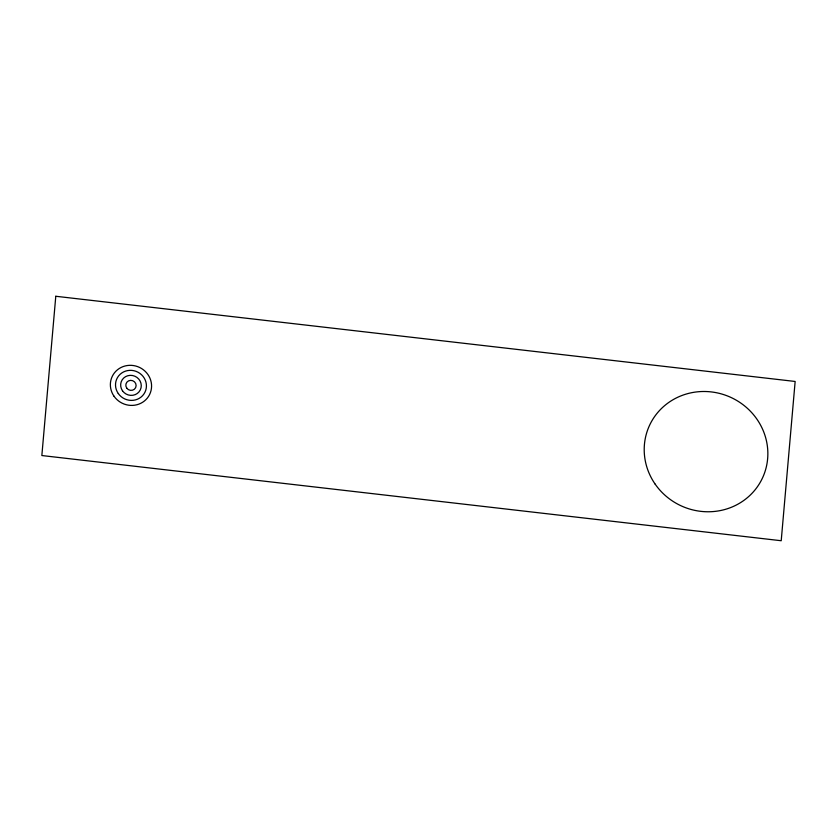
<?xml version="1.0" encoding="UTF-8"?>
<svg xmlns="http://www.w3.org/2000/svg" width="837" height="837" viewBox="0 0 837 837"><rect width="100%" height="100%" fill="white"/><g stroke="black" fill="none" stroke-linecap="round" stroke-linejoin="round"><path stroke-width="1.26" d="M55.786 296.267L41.85 455.537L781.214 540.733L795.15 381.463L55.786 296.267M655.193 484.184A62.315 59.657 25.3 0 0 761.932 479.151A62.315 59.657 25.3 0 0 700.967 391.559A62.315 59.657 25.3 0 0 655.193 484.184M126.732 388.086A5.189 4.97 25.3 0 0 135.625 387.667A5.189 4.97 25.3 0 0 130.551 380.364A5.189 4.97 25.3 0 0 126.732 388.086M122.495 390.795A10.389 9.939 25.3 0 0 140.281 389.958A10.389 9.939 25.3 0 0 130.122 375.353A10.389 9.939 25.3 0 0 122.495 390.795M118.258 393.505A15.579 14.909 25.3 0 0 144.947 392.25A15.579 14.909 25.3 0 0 129.704 370.352A15.579 14.909 25.3 0 0 118.258 393.505M114.02 396.215A20.768 19.889 25.3 0 0 149.603 394.541A20.768 19.889 25.3 0 0 129.285 365.34A20.768 19.889 25.3 0 0 114.02 396.215"/></g></svg>
